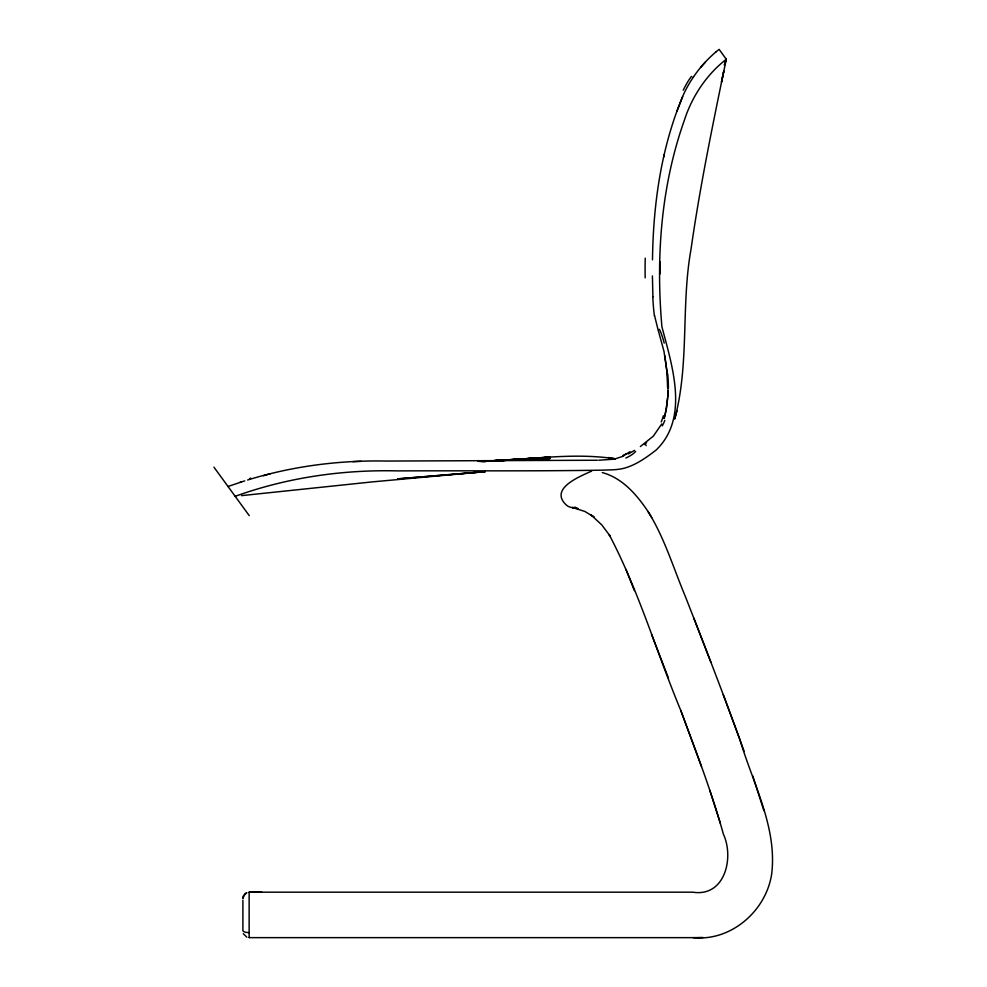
<?xml version="1.0" encoding="UTF-8"?>
<svg xmlns="http://www.w3.org/2000/svg" width="987" height="987" viewBox="0 0 987 987"><rect width="100%" height="100%" fill="white"/><g stroke="black" fill="none" stroke-linecap="round" stroke-linejoin="round"><path stroke-width="1.48" d="M667.928 391.827L667.952 387.891M652.493 259.828C653.172 206.789 660.365 153.232 679.796 103.598C687.038 83.488 699.783 65.759 715.957 51.867M667.743 396.848L667.804 395.614L666.583 407.853L664.115 418.044M667.681 398.057L665.472 413.331M676.959 410.851L674.701 419.031C689.605 363.635 680.87 305.427 691.023 249.242C699.524 189.43 711.615 130.21 723.816 71.064L721.509 82.094L726.284 59.294C706.655 74.42 691.961 96.529 684.336 120.352C660.932 186.148 655.849 257.533 661.907 326.722C672.024 365.745 689.58 417.772 656.108 450.072C646.88 457.129 637.22 464.186 625.992 467.69C618.701 470.059 610.928 469.8 603.353 470.133C534.88 471.292 466.382 470.614 397.897 470.898C342.674 469.516 287.155 477.523 235.153 496.338M663.609 157.229L664.189 154.675M665.053 414.984L665.263 414.17M664.596 416.551L664.819 415.774M726.309 59.232L724.372 65.191L726.284 59.294L719.141 49.387L715.957 51.867M676.946 111.112L682.696 96.664M661.746 423.954L653.332 436.143L640.341 446.556M692.837 77.628L693.54 76.579M700.548 67.449L705.471 62.058M634.555 450.368L628.238 453.983M227.972 486.48L244.764 480.866M623.648 456.117L615.382 458.758A36.753 36.753 0 0 1 612.742 459.288L598.69 460.213M591.645 471.107C579.628 476.548 549.006 488.664 566.193 504.912C569.351 508.157 574.064 507.515 578.086 508.613L572.287 507.454L584.822 511.439L594.038 517.003L591.176 515.041L601.811 524.936L609.88 535.731L609.164 534.609C638.688 590.621 656.515 652.136 680.808 710.517C695.934 751.366 711.763 792.055 723.36 834.077C734.316 857.654 725.05 897.245 692.788 892.186L249.143 892.186L261.74 892.186M247.626 480.003C292.51 466.123 339.59 460.102 386.534 461.052L597.345 460.25M575.236 507.121L573.126 507.762M241.519 495.634L372.296 481.89L485.222 471.638L397.773 478.868L485.222 471.638M249.143 937.638L693.096 937.65C730.948 941.499 765.801 911.223 771.624 874.433C777.534 827.427 752.723 783.246 739.855 739.411C722.361 691.381 703.842 643.734 685.212 596.136C673.307 567.747 664.473 537.755 648.027 511.5C636.812 494.795 622.452 478.016 602.267 472.563M531.808 458.647L484.185 461.398C527.675 460.053 571.88 452.169 615.222 458.795L608.177 457.536M499.545 460.584L482.655 461.447L550.252 457.117M482.655 461.46L550.252 457.289L481.125 461.422L550.24 457.993L479.583 461.41L550.228 458.523L478.053 461.348M484.185 461.398L550.252 457.289M534.88 458.474L547.168 457.758M502.617 460.423L516.448 459.72M521.05 459.486L531.808 458.93M541.024 458.462L547.168 458.153M693.034 937.65L703.028 937.477M246.836 937.206L243.333 933.69M213.932 467.159L249.242 515.633M648.015 511.5L651.716 517.558M625.968 569.376L634.357 590.608M693.812 618.121L710.874 662.178M651.531 634.394L668.507 678.229M723.274 694.7L744.21 751.477M680.808 710.517L701.473 766.529M658.304 330.694L654.517 315.482M658.477 331.176L663.967 351.31L667.224 373.345M752.711 775.794L763.889 810.685M709.752 790.229L720.337 823.257M664.831 355.727L667.335 374.616M652.913 296.89L652.407 275.928M249.143 892.347L249.143 937.527M242.888 900.206L242.888 930.544A6.243 2.048 0 0 0 249.143 932.604M263.406 475.734A144.336 0.827 -15.6 0 1 270.586 473.661M635.653 451.454A20.011 7.082 -17.9 0 1 625.869 458.005M644.597 444.495A53.816 6.539 -24.4 0 1 646.127 445.63M646.608 442.719A95.11 2.924 -31.4 0 1 645.819 443.299M664.843 420.363A104.104 31.078 81.5 0 1 662.252 425.866M664.695 416.896A83.562 23.713 83.3 0 1 664.214 418.377M668.076 390.679A32.929 6.662 87.6 0 1 667.928 395.861M667.706 373.888A30.276 5.466 87.9 0 1 668.421 388.298M659.427 329.325A132.036 15.41 86.4 0 1 664.202 343.106M654.455 315.976A47.327 6.23 -89.7 0 1 652.802 296.68M660.204 273.868A149.74 24.749 -89.7 0 1 660.266 261.629M683.226 90.187A85.215 16.076 -75.5 0 1 691.468 76.406M645.153 277.853A149.728 39.85 -89.7 0 1 645.227 258.162M666.879 374.172A30.424 4.577 87.8 0 1 667.557 387.558M667.854 391.728A33.373 6.662 87.7 0 1 667.743 395.479M663.4 415.761A104.091 29.635 83.2 0 1 661.216 421.942M630.002 451.676A62.6 3.195 -29.4 0 1 624.24 455.254M626.523 453.773A18.95 4.145 -20.6 0 1 622.686 455.5M615.37 458.745A36.766 36.741 -12.4 0 1 612.742 459.276M353.013 461.657A216.881 88.941 0 0 1 361.045 461.361M249.958 479.09A37.74 1.863 -12.9 0 1 250.698 478.127M240.223 482.125A160.671 1.024 -15.5 0 1 241.038 481.829M243.333 896.134L242.888 898.429L244.727 894L246.836 892.606L243.333 896.134"/></g></svg>
